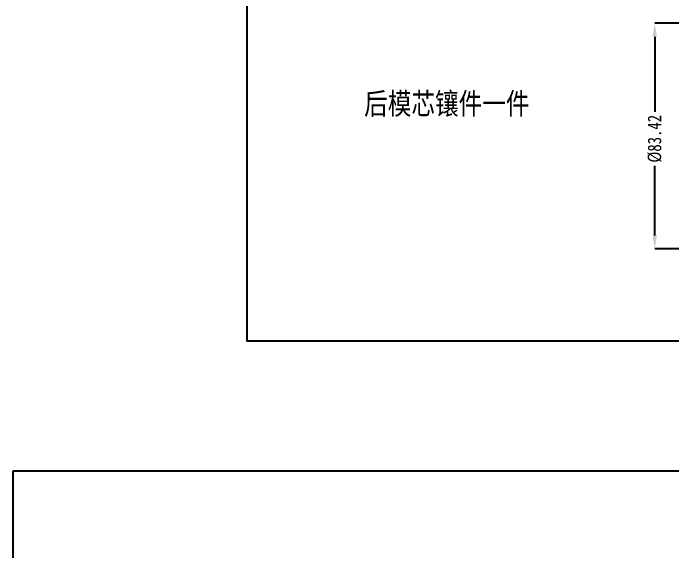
# Model space of a CAD drawing. Header units: millimetres. Extents: x 97 to 1722, y -6063 to 1553.
# Drawn here: x 563.7 to 807.1, y -2561.7 to -2362.9 of the extents above; entities that cross this region are included whole.
import ezdxf

# ---------------------------------------------------------------- set-up
doc = ezdxf.new("R2010")
doc.units = ezdxf.units.MM
doc.header["$LTSCALE"] = 16.335
doc.header["$PDMODE"] = 3
doc.header["$PDSIZE"] = 0.3125
doc.layers.get('0').update_dxf_attribs({"linetype": 'CONTINUOUS'})
doc.layers.get('Defpoints').update_dxf_attribs({"linetype": 'CONTINUOUS'})
doc.styles.get("Standard").update_dxf_attribs({"font": 'txt', "width": 0.8})
doc.dimstyles.new('STANDARD$0', dxfattribs={"dimscale": 2, "dimtxt": 3, "dimasz": 3, "dimexe": 1.25, "dimexo": 0.625, "dimgap": 0.5, "dimtad": 0, "dimdsep": 46, "dimlunit": 6, "dimtxsty": 'Standard', "dimblk": 'CLOSEDBLANK', "dimcen": 0, "dimclrt": 2, "dimazin": 2, "dimtfac": 2, "dimtmove": 1, "dimatfit": 3, "dimfxl": 0, "dimtolj": 1, "dimtzin": 0, "dimarcsym": 0})

# ---------------------------------------------------------------- blocks, each defined once
blk = doc.blocks.new('*D257')
at = {"color": 4, "lineweight": -2}
for p, q in [((861.7, -2366.66), (800.78, -2366.66)), ((800.78, -2371.66), (800.78, -2399.36)), ((800.78, -2445.08), (800.78, -2419.36)), ((861.7, -2450.08), (800.78, -2450.08))]:
    blk.add_line(p, q, dxfattribs=at)
at = {"color": 4}
for points in [[(799.95, -2371.66), (801.62, -2371.66), (800.78, -2366.66)], [(799.95, -2445.08), (801.62, -2445.08), (800.78, -2450.08)]]:
    blk.add_solid(points, dxfattribs=at)
at = {"layer": 'Defpoints', "color": 0}
for p in [(861.7, -2366.66), (800.78, -2450.08), (861.7, -2450.08)]:
    blk.add_point(p, dxfattribs=at)
at = {"color": 6, "insert": (800.78, -2409.36), "char_height": 5, "attachment_point": 5, "rotation": 90}
blk.add_mtext('\\A1;%%c83.42', dxfattribs=at)

msp = doc.modelspace()

# ---------------------------------------------------------------- linework, layer by layer
for points in [[(650.178, -2189.885), (962.654, -2189.885), (962.654, -2484.211), (650.178, -2484.211)], [(563.696, -2532.109), (1248.08, -2532.109), (1248.08, -3263.703), (563.696, -3263.703)]]:
    msp.add_lwpolyline(points, close=True)

# ---------------------------------------------------------------- texts
at = {"insert": (693.396, -2392.384), "char_height": 8, "width": 77.51094, "attachment_point": 1}
msp.add_mtext('{\\fSimSun|b0|i0|c134|p2;后模芯镶件一件}', dxfattribs=at)

# ---------------------------------------------------------------- dimensions: what is measured, and where the dimension line sits
dim = msp.add_linear_dim(base=(800.784872275, -2450.078024288), p1=(861.700257274, -2366.663024288), p2=(861.700257274, -2450.078024288), angle=90, text='%%c<>', dimstyle='STANDARD$0', override={"dimscale": 1, "dimtxt": 5, "dimasz": 5, "dimexe": 0, "dimexo": 0, "dimgap": 0, "dimzin": 0, "dimlunit": 2, "dimclrd": 4, "dimclre": 4, "dimclrt": 6, "dimazin": 0, "dimtfac": 1, "dimtofl": 0, "dimtmove": 0, "dimfxl": 1.25, "dimarcsym": 1})
dim.commit()
dim.dimension.update_dxf_attribs({"geometry": '*D257', "text_midpoint": (800.784872275, -2409.361921885), "dimtype": 160})

doc.saveas('drawing.dxf')
